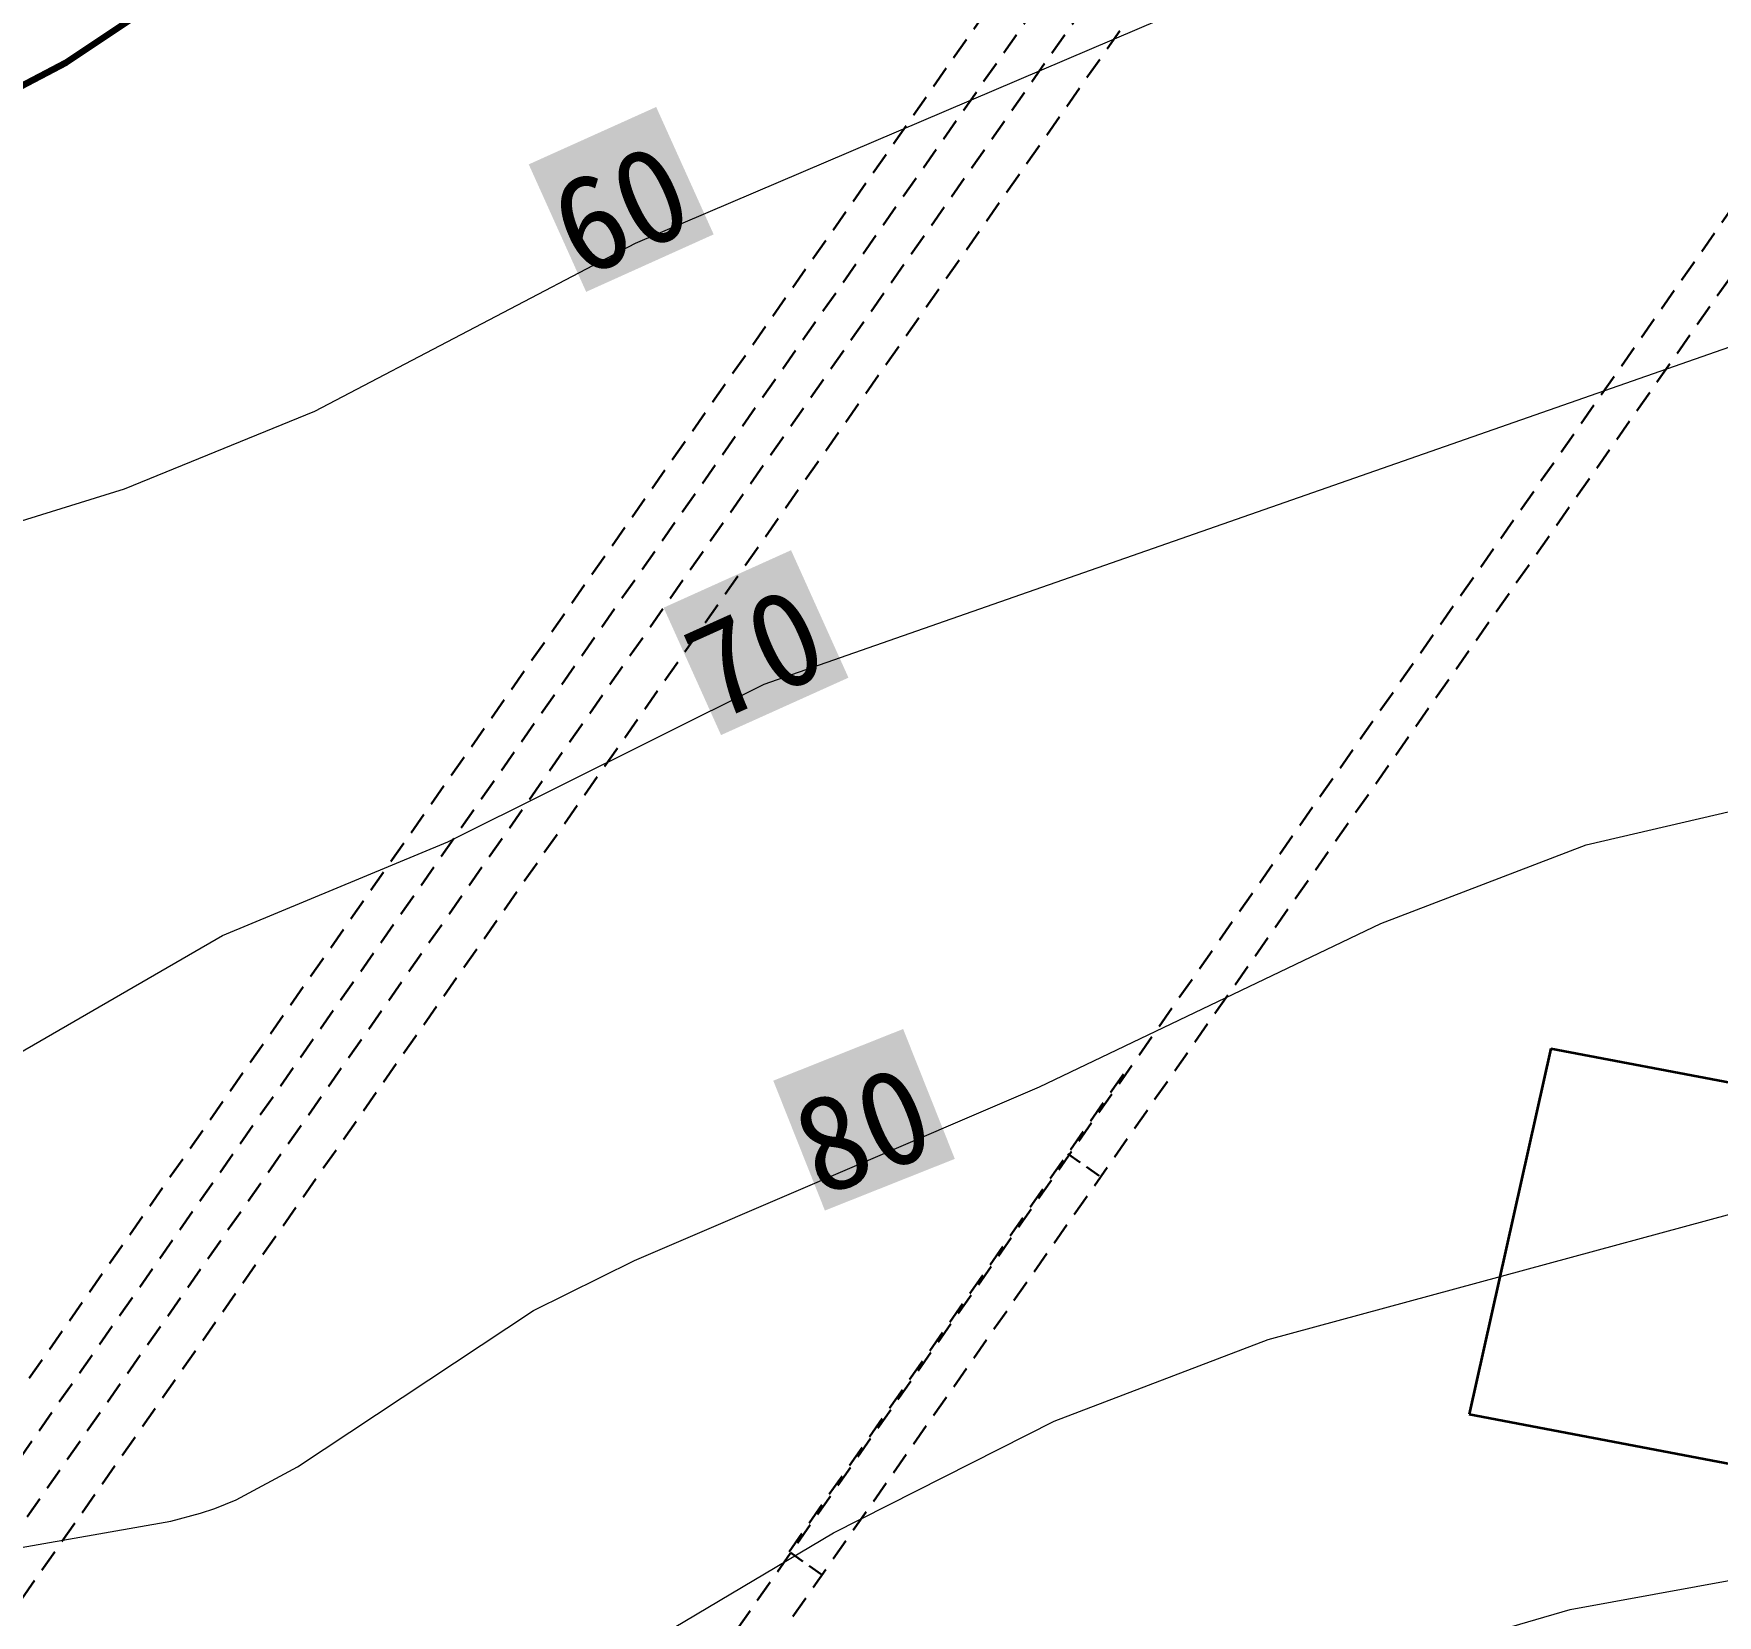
# Model space of a CAD drawing. Header units: inches. Extents: x 36473197 to 36486087, y 3899343 to 3911260.
# Drawn here: x 36480320.3 to 36480584.6, y 3904610.9 to 3904859.2 of the extents above; entities that cross this region are included whole.
import ezdxf

# ---------------------------------------------------------------- set-up
doc = ezdxf.new("R2010")
doc.units = ezdxf.units.IN
doc.header["$MEASUREMENT"] = 0
doc.linetypes.add('厚煤层人工分层2', pattern=[0.005, 0.002, -0.001, 0.002])
doc.linetypes.add('虚线', pattern=[0.0045, 0.00175, -0.001, 0.00175])
doc.layers.get('Defpoints').update_dxf_attribs({"lineweight": 0})
for name, color, linetype, lineweight in [('4煤底板等值线', 7, 'Continuous', 0), ('4煤底板等值线注记', 7, 'Continuous', 0), ('向北背斜轴', 7, 'Continuous', 0), ('四盘区辅运巷', 7, 'Continuous', 0), ('居民地', 7, 'Continuous', 0), ('西区开拓设计', 7, 'Continuous', 0)]:
    doc.layers.add(name, color=color, linetype=linetype, lineweight=lineweight)
doc.styles.add('仿宋', font='simfang.ttf')
doc.styles.add('宋体', font='SIMSUN.TTC')
doc.dimstyles.get("Standard").update_dxf_attribs({"dimtxt": 30, "dimasz": 20, "dimexe": 0.18, "dimexo": 0.0625, "dimgap": 0.09, "dimtad": 1, "dimdec": 0, "dimzin": 0, "dimdsep": 46, "dimtxsty": '仿宋', "dimcen": 0.09, "dimclrd": 150, "dimclre": 150, "dimadec": 0, "dimazin": 0, "dimtfac": 1, "dimtdec": 0, "dimtofl": 0, "dimtmove": 0, "dimatfit": 3, "dimfxl": 1, "dimtolj": 1, "dimtzin": 0, "dimlwd": 0, "dimarcsym": 0})

# ---------------------------------------------------------------- blocks, each defined once
blk = doc.blocks.new('*D204')
at = {"layer": 'Defpoints', "color": 0, "transparency": 16777216}
for p in [(36476925.52, 3911082.36), (36486060.15, 3904950.04), (36485936.09, 3904772.87)]:
    blk.add_point(p, dxfattribs=at)
at = {"layer": '四盘区辅运巷', "color": 150, "lineweight": -2, "transparency": 16777216}
for p, q in [((36476925.55, 3911082.41), (36477049.68, 3911259.68)), ((36485936.12, 3904772.92), (36486060.25, 3904950.19))]:
    blk.add_line(p, q, dxfattribs=at)
at = {"layer": '四盘区辅运巷', "color": 150, "lineweight": 0, "transparency": 16777216}
blk.add_line((36477065.96, 3911248.06), (36486043.76, 3904961.51), dxfattribs=at)
at = {"layer": '四盘区辅运巷', "color": 150, "transparency": 16777216}
for points in [[(36477067.87, 3911250.79), (36477064.05, 3911245.33), (36477049.58, 3911259.53)], [(36486045.68, 3904964.24), (36486041.85, 3904958.78), (36486060.15, 3904950.04)]]:
    blk.add_solid(points, dxfattribs=at)
at = {"layer": '四盘区辅运巷', "color": 0, "transparency": 16777216, "insert": (36481563.62, 3908117.29), "char_height": 30, "attachment_point": 5, "rotation": 324.9991, "style": '仿宋'}
blk.add_mtext('\\A1;1100', dxfattribs=at)

msp = doc.modelspace()

# ---------------------------------------------------------------- hatches: boundary and pattern name
at = {"layer": '4煤底板等值线注记', "true_color": 0xffffff}
for points in [[(36480407.06, 3904818.68), (36480398.05, 3904838.69), (36480418.05, 3904847.7), (36480427.07, 3904827.7)], [(36480428.23, 3904749.1), (36480419.22, 3904769.1), (36480439.22, 3904778.12), (36480448.23, 3904758.11)], [(36480444.53, 3904674.46), (36480436.43, 3904694.85), (36480456.81, 3904702.96), (36480464.92, 3904682.57)]]:
    msp.add_hatch(color=7, dxfattribs=at).paths.add_polyline_path(points, flags=17)

# ---------------------------------------------------------------- linework, layer by layer
at = {"layer": '4煤底板等值线', "color": 7, "linetype": 'Continuous', "lineweight": 0, "flags": 128}
for points in [[(36480261.09, 3904764.95), (36480334.61, 3904787.77), (36480364.48, 3904799.94), (36480414.81, 3904826.33), (36480609.69, 3904909.51), (36480662.68, 3904937.99), (36480687.3, 3904954.67), (36480703.32, 3904968.48), (36480732.99, 3904998.99), (36480884.97, 3905187.4), (36480914.38, 3905216.81), (36480991.89, 3905307.78), (36481019.47, 3905334.14), (36481052.66, 3905359.87)], [(36480000.17, 3904545.14), (36480144.7, 3904631.43), (36480183.49, 3904649.91), (36480292.09, 3904686.21), (36480306.26, 3904692.38), (36480349.98, 3904717.62), (36480385.37, 3904732.36), (36480434.98, 3904757.08), (36480645.44, 3904830.62)], [(36480270.17, 3904606.7), (36480300.32, 3904617.45), (36480310.6, 3904620.23), (36480341.89, 3904625.7), (36480346.53, 3904626.93), (36480348.8, 3904627.68), (36480352.13, 3904629.07), (36480361.74, 3904634.22), (36480398.8, 3904658.78), (36480414.67, 3904666.6), (36480478.2, 3904693.87), (36480531.76, 3904719.5), (36480564, 3904731.87), (36480759.65, 3904777.36)], [(36480383.12, 3904586.54), (36480445.88, 3904623.89), (36480480.49, 3904641.4), (36480514.09, 3904654.21), (36480739.98, 3904715.54)], [(36480525.42, 3904601.32), (36480561.48, 3904611.85), (36480620.84, 3904622.66)]]:
    msp.add_lwpolyline(points, dxfattribs=at)
at = {"layer": '向北背斜轴', "color": 1, "lineweight": 100, "true_color": 0xff0000, "flags": 128}
msp.add_lwpolyline([(36480842.76, 3905435.61), (36480700.41, 3905200.66), (36480661.14, 3905150.37), (36480573.82, 3905056.59), (36480479.2, 3904969.64), (36480378.51, 3904890.14), (36480325.38, 3904854.65), (36480099.79, 3904736.04), (36480058.4, 3904705.99), (36480019.24, 3904672.91), (36479922.22, 3904578.27), (36479636.95, 3904369), (36479610.14, 3904345.79), (36479593.73, 3904329.22), (36479586.18, 3904320.44), (36479575.16, 3904305.07), (36479565.25, 3904288.87), (36479547.82, 3904254.75), (36479532.82, 3904218.9), (36479508.11, 3904143.71), (36479414.51, 3903713.86)], dxfattribs=at)
at = {"layer": '四盘区辅运巷', "linetype": '虚线', "lineweight": 30, "ltscale": 2000, "flags": 128}
for points, elevation in [([(36479983.75, 3904157.77), (36480970.76, 3905567.89)], 0.2), ([(36479994.42, 3904162.27), (36480979.51, 3905569.43)], 0.2), ([(36480076.85, 3904092.56), (36481099.31, 3905553.5)], 0.2), ([(36479679.42, 3903733.44), (36480951.9, 3905551.42)], 0.2), ([(36479999.91, 3904158.43), (36480967.45, 3905540.53)], 0.4), ([(36480077.56, 3904104.07), (36481044.95, 3905486.3)], 0.2)]:
    msp.add_lwpolyline(points, dxfattribs=dict(at, elevation=elevation))
at = {"layer": '居民地', "color": 254, "linetype": 'Continuous', "lineweight": 35, "true_color": 0xd7d7d7, "elevation": -0.03, "flags": 128}
for points in [[(36480558.45, 3904699.92), (36480545.67, 3904642.47)], [(36480558.45, 3904699.92), (36480616.95, 3904688.82)], [(36480545.67, 3904642.47), (36480604.17, 3904631.37)]]:
    msp.add_lwpolyline(points, dxfattribs=at)
at = {"layer": '西区开拓设计', "color": 6, "linetype": '厚煤层人工分层2', "lineweight": 30, "ltscale": 1200, "true_color": 0xff00ff}
msp.add_line((36480444.02, 3904617.32, 0.03), (36480438.91, 3904620.9, 0.03), dxfattribs=at)
at = {"layer": '西区开拓设计', "color": 7, "linetype": '虚线', "lineweight": 30, "ltscale": 2000, "elevation": 0.2, "flags": 128}
msp.add_lwpolyline([(36480438.91, 3904620.9), (36480491.94, 3904696.68)], dxfattribs=at)
at = {"layer": '西区开拓设计', "color": 7, "linetype": '厚煤层人工分层2', "lineweight": 30, "ltscale": 1200, "elevation": 0.2, "flags": 128}
msp.add_lwpolyline([(36480487.55, 3904679.92), (36480482.64, 3904683.36)], dxfattribs=at)

# ---------------------------------------------------------------- texts
at = {"layer": '4煤底板等值线注记', "color": 18, "true_color": 0x000000, "style": '宋体'}
for s, rotation, p in [('60', 24.2632, (36480406.2, 3904820.6, -0.2)), ('70', 24.2632, (36480427.36, 3904751.02, -0.2)), ('80', 21.6783, (36480443.75, 3904676.42, -0.2))]:
    msp.add_text(s, height=15, rotation=rotation, dxfattribs=at).set_placement(p)

# ---------------------------------------------------------------- dimensions: what is measured, and where the dimension line sits
at = {"layer": '四盘区辅运巷'}
dim = msp.add_aligned_dim(p1=(36476925.52, 3911082.36), p2=(36485936.09, 3904772.87), distance=216.29, text='1100', dimstyle='Standard', dxfattribs=at)
dim.commit()
dim.dimension.update_dxf_attribs({"geometry": '*D204', "text_midpoint": (36481563.62, 3908117.29)})

doc.saveas('drawing.dxf')
